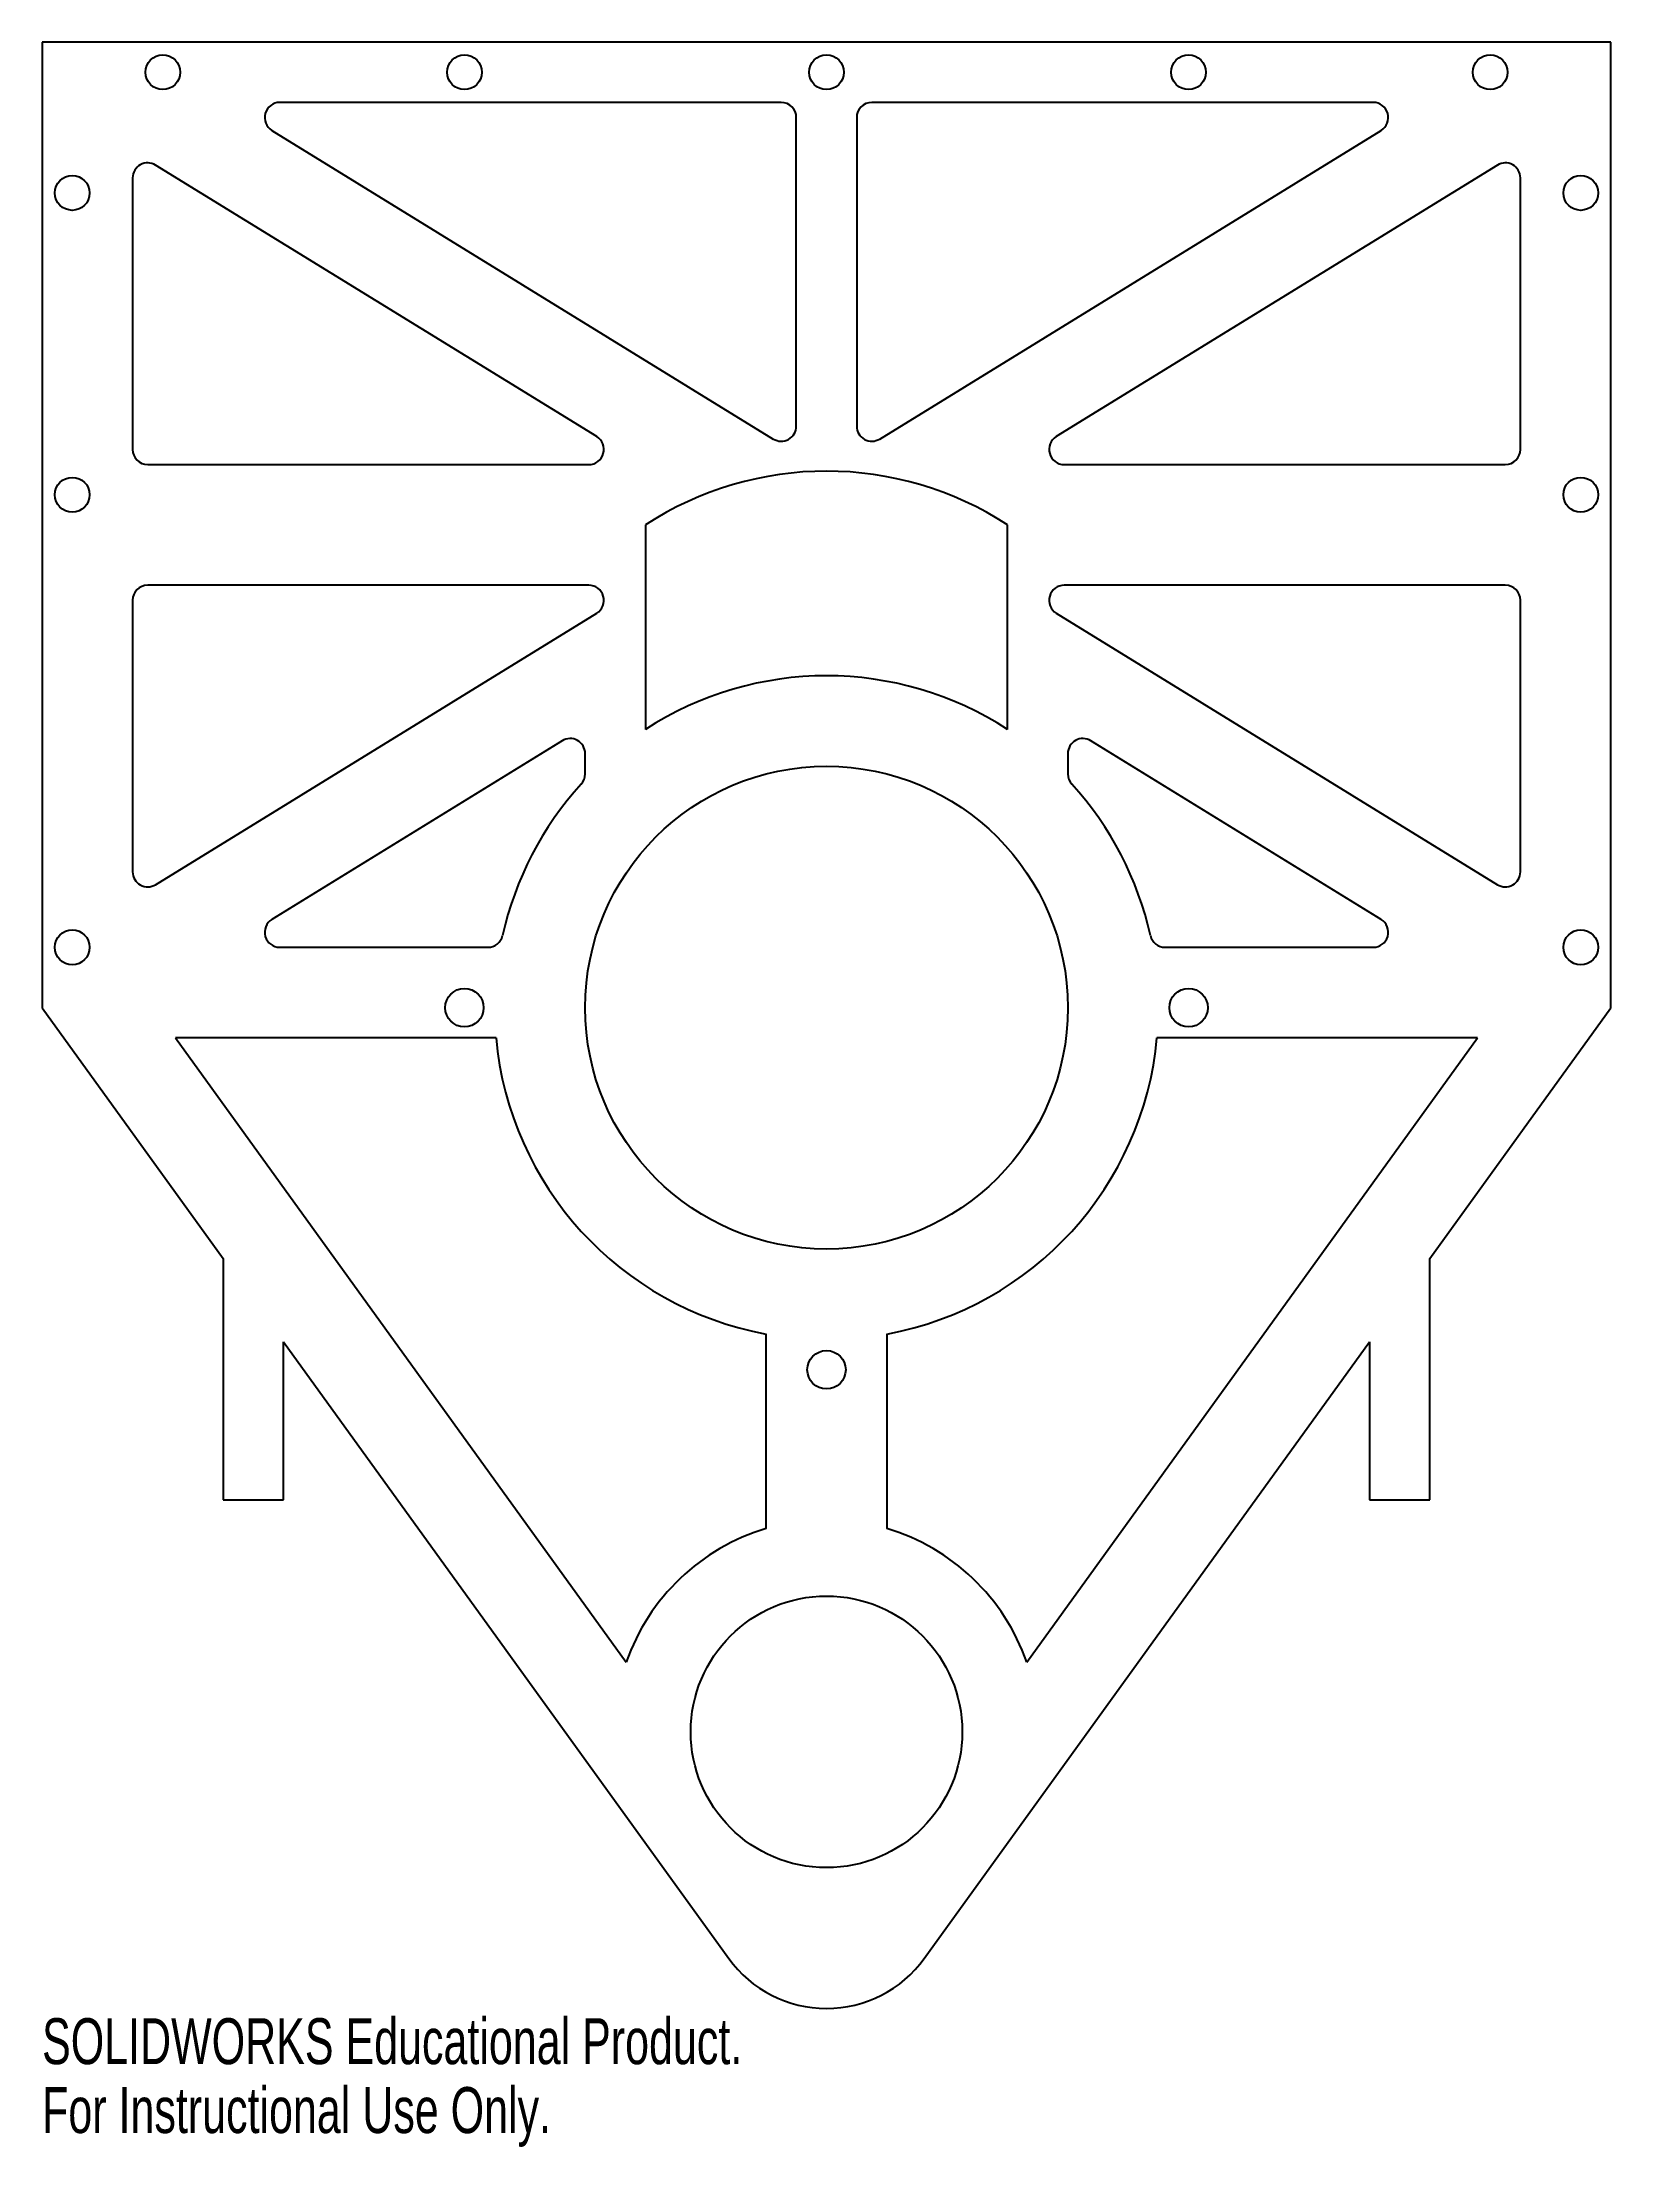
# Model space of a CAD drawing. Header units: inches. Extents: x -3.25 to 3.25, y -6.72 to 2.
import ezdxf

# ---------------------------------------------------------------- set-up
doc = ezdxf.new("R2010")
doc.units = ezdxf.units.IN
doc.header["$MEASUREMENT"] = 0
doc.styles.add('SLDTEXTSTYLE0', font='TXT', dxfattribs={"width": 0.7})

msp = doc.modelspace()

# ---------------------------------------------------------------- linework, layer by layer
at = {"color": 7, "linetype": 'Continuous', "lineweight": 25}
for p, q in [((3.25, 2), (-3.25, 2)), ((-3.25, 2), (-3.25, -2)), ((3.25, -2), (3.25, 2)), ((-0.1875, 1.75), (-2.2652, 1.75)), ((2.2652, 1.75), (0.1875, 1.75)), ((-0.125, 0.4089), (-0.125, 1.6875)), ((0.125, 1.6875), (0.125, 0.4089)), ((-2.2979, 1.6343), (-0.2203, 0.3557)), ((0.2203, 0.3557), (2.2979, 1.6343)), ((-0.9521, 0.3657), (-2.7797, 1.4905)), ((2.7797, 1.4905), (0.9521, 0.3657)), ((-2.875, 1.4372), (-2.875, 0.3125)), ((2.875, 0.3125), (2.875, 1.4372)), ((-2.8125, 0.25), (-0.9848, 0.25)), ((0.9848, 0.25), (2.8125, 0.25)), ((-0.75, 0), (-0.75, -0.8476)), ((0.75, -0.8476), (0.75, 0)), ((-0.9848, -0.25), (-2.8125, -0.25)), ((2.8125, -0.25), (0.9848, -0.25)), ((-2.875, -0.3125), (-2.875, -1.4372)), ((2.875, -1.4372), (2.875, -0.3125)), ((-2.7797, -1.4905), (-0.9521, -0.3657)), ((0.9521, -0.3657), (2.7797, -1.4905)), ((-1.0953, -0.8942), (-2.2979, -1.6343)), ((-1, -1.0318), (-1, -0.9474)), ((1, -0.9474), (1, -1.0318)), ((2.2979, -1.6343), (1.0953, -0.8942)), ((-2.2652, -1.75), (-1.4031, -1.75)), ((1.4031, -1.75), (2.2652, -1.75)), ((-3.25, -2), (-2.5, -3.0385)), ((2.5, -3.0385), (3.25, -2)), ((-2.6971, -2.125), (-0.8294, -4.7111)), ((-1.3693, -2.125), (-2.6971, -2.125)), ((0.8294, -4.7111), (2.6971, -2.125)), ((2.6971, -2.125), (1.3693, -2.125)), ((-2.5, -3.0385), (-2.5, -4.0385)), ((2.5, -4.0385), (2.5, -3.0385)), ((-2.25, -4.0385), (-2.25, -3.3846)), ((-2.25, -3.3846), (-0.4053, -5.9388)), ((-0.25, -4.1581), (-0.25, -3.3521)), ((0.25, -3.3521), (0.25, -4.1581)), ((0.4053, -5.9388), (2.25, -3.3846)), ((2.25, -3.3846), (2.25, -4.0385)), ((-2.5, -4.0385), (-2.25, -4.0385)), ((2.25, -4.0385), (2.5, -4.0385))]:
    msp.add_line(p, q, dxfattribs=at)
for centre, radius in [((-2.75, 1.875), 0.072), ((-1.5, 1.875), 0.072), ((0, 1.875), 0.072), ((1.5, 1.875), 0.072), ((2.75, 1.875), 0.072), ((-3.125, 1.375), 0.072), ((3.125, 1.375), 0.072), ((-3.125, 0.125), 0.072), ((3.125, 0.125), 0.072), ((0, -2), 1), ((-3.125, -1.75), 0.072), ((3.125, -1.75), 0.072), ((-1.5, -2), 0.0795), ((1.5, -2), 0.0795), ((0, -3.5), 0.0795), ((0, -5), 0.5625)]:
    msp.add_circle(centre, radius, dxfattribs=at)
for centre, radius, start, end in [((-2.2652, 1.6875), 0.0625, 90, 238.3925), ((-0.1875, 1.6875), 0.0625, 0, 90), ((0.1875, 1.6875), 0.0625, 90, 180), ((2.2652, 1.6875), 0.0625, 301.6075, 90), ((-2.8125, 1.4372), 0.0625, 58.3925, 180), ((2.8125, 1.4372), 0.0625, 0, 121.6075), ((-0.9848, 0.3125), 0.0625, 270, 58.3925), ((-0.1875, 0.4089), 0.0625, 238.3925, 0), ((0.1875, 0.4089), 0.0625, 180, 301.6075), ((0.9848, 0.3125), 0.0625, 121.6075, 270), ((-2.8125, 0.3125), 0.0625, 180, 270), ((2.8125, 0.3125), 0.0625, 270, 0), ((0, -1.1524), 1.375, 56.94427, 123.05573), ((-2.8125, -0.3125), 0.0625, 90, 180), ((-0.9848, -0.3125), 0.0625, 301.6075, 90), ((0.9848, -0.3125), 0.0625, 90, 238.3925), ((2.8125, -0.3125), 0.0625, 0, 90), ((0, -2), 1.375, 56.94427, 123.05573), ((-1.0625, -0.9474), 0.0625, 0, 121.6075), ((1.0625, -0.9474), 0.0625, 58.3925, 180), ((-1.0625, -1.0318), 0.0625, 317.65739, 0), ((1.0625, -1.0318), 0.0625, 180, 222.34261), ((0, -2), 1.375, 137.65739, 167.44414), ((0, -2), 1.375, 12.55586, 42.34261), ((-2.8125, -1.4372), 0.0625, 180, 301.6075), ((2.8125, -1.4372), 0.0625, 238.3925, 0), ((-2.2652, -1.6875), 0.0625, 121.6075, 270), ((2.2652, -1.6875), 0.0625, 270, 58.3925), ((-1.4031, -1.6875), 0.0625, 270, 347.44414), ((1.4031, -1.6875), 0.0625, 192.55586, 270), ((0, -2), 1.375, 185.21591, 259.52432), ((0, -2), 1.375, 280.47568, 354.78409), ((0, -5), 0.8782, 106.53862, 160.79788), ((0, -5), 0.8782, 19.20212, 73.46138), ((0, -5.646), 0.5, 215.83765, 324.16235)]:
    msp.add_arc(centre, radius, start, end, dxfattribs=at)

# ---------------------------------------------------------------- texts
at = {"color": 7, "linetype": 'Continuous', "char_height": 0.1903, "attachment_point": 1, "style": 'SLDTEXTSTYLE0'}
for s, insert in [('SOLIDWORKS Educational Product.', (-3.25, -6.1862)), ('For Instructional Use Only.', (-3.25, -6.4716))]:
    msp.add_mtext(s, dxfattribs=dict(at, insert=insert))

doc.saveas('drawing.dxf')
